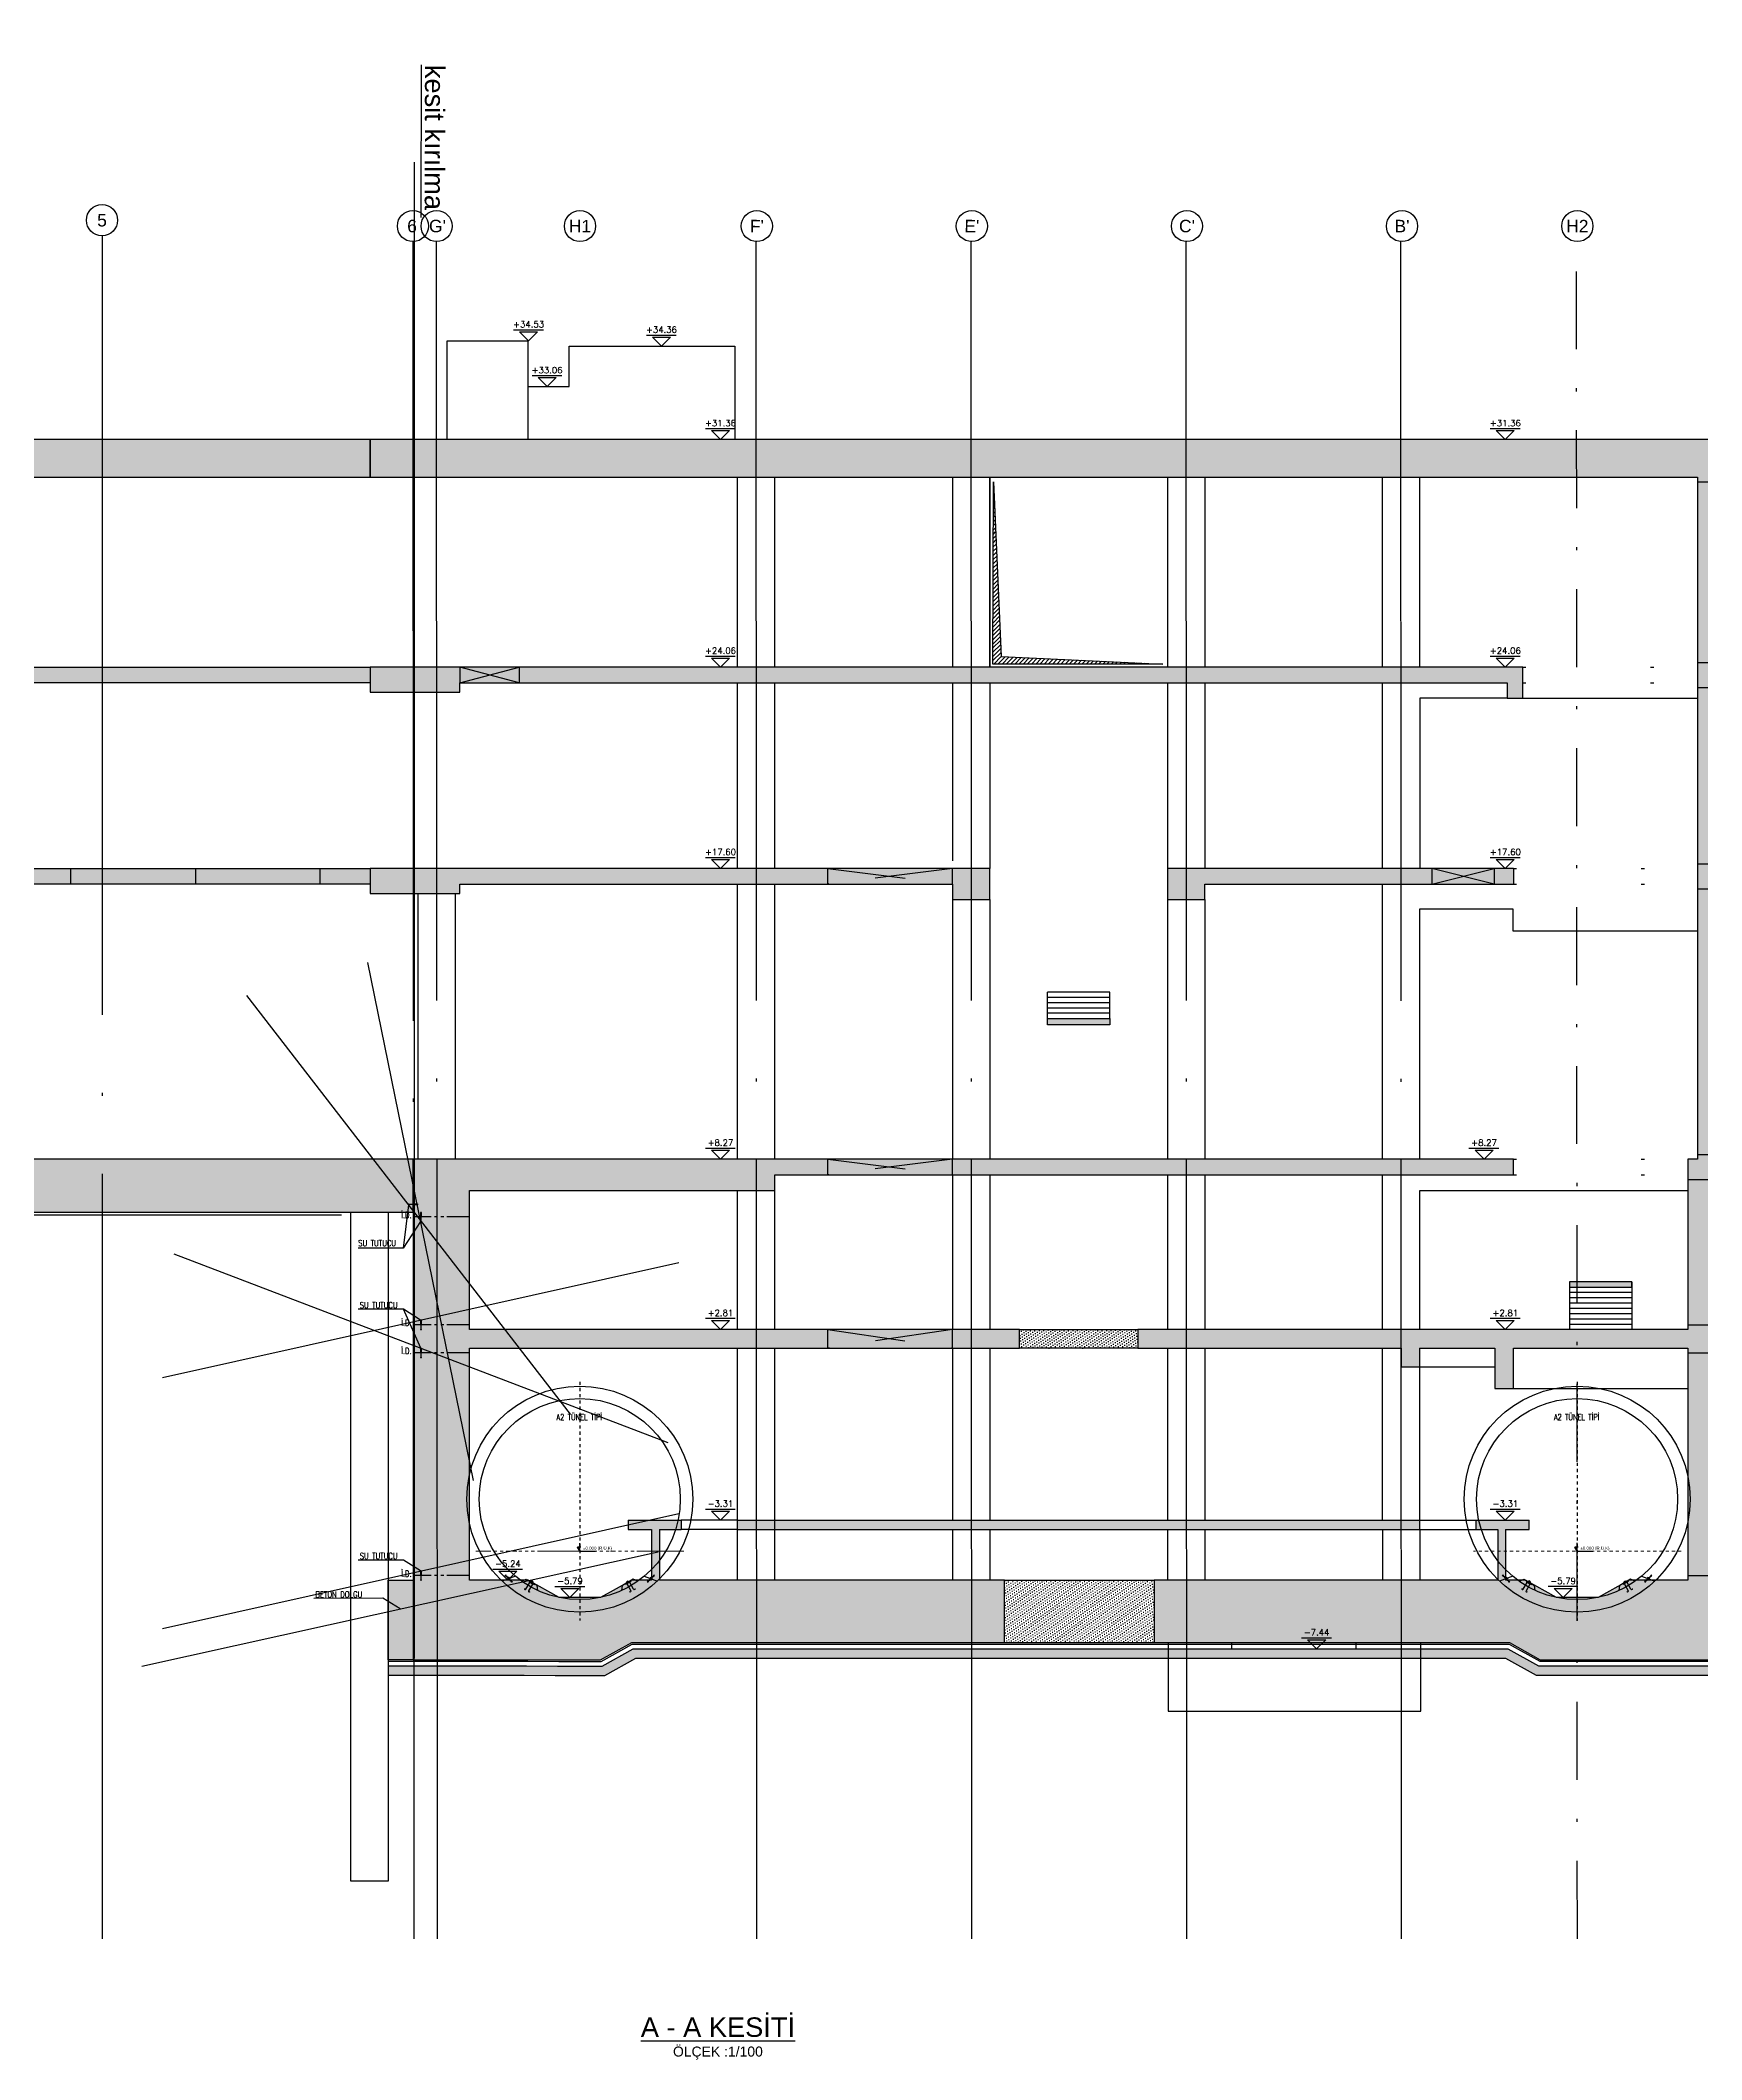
# Model space of a CAD drawing. Header units: millimetres. Extents: x 400392 to 401381, y 4543975 to 4544147.
# Drawn here: x 400594.6 to 400647.9, y 4543995.3 to 4544060.1 of the extents above; entities that cross this region are included whole.
import ezdxf
from ezdxf.enums import TextEntityAlignment as Align

# ---------------------------------------------------------------- set-up
doc = ezdxf.new("R2010")
doc.units = ezdxf.units.MM
for name, pattern in [('ACAD_ISO05W100', [33, 24, -3, 0, -3, 0, -3]), ('AKS', [3, 2.5, -0.25, 0, -0.25]), ('CIZGI', [0.4, 0.25, -0.15]), ('CONTINU', [0]), ('DASHDOT', [1, 0.5, -0.25, 0, -0.25]), ('DASHDOT2', [0.5, 0.25, -0.125, 0, -0.125]), ('Dot', [4, 0, -4]), ('HIDDEN2', [4.7625, 3.175, -1.5875])]:
    doc.linetypes.add(name, pattern=pattern)
for name, color, linetype in [('aks prota', 2, 'AKS'), ('AXIS', 8, 'DASHDOT2'), ('boşluk prota', 2, 'Continuous'), ('boşluk taraması prota', 252, 'Continuous'), ('caks prota', 4, 'Continuous'), ('görünüş prota', 4, 'Continuous'), ('iderzi_PROTA', 3, 'Continuous'), ('inşaat derzi prota', 11, 'Continuous'), ('KALIP', 1, 'Continuous'), ('kesik prota', 2, 'CIZGI'), ('kesit prota', 1, 'Continuous'), ('kesit tarama prota', 252, 'Continuous'), ('KOT', 7, 'Continuous'), ('kot prota', 4, 'Continuous'), ('LINE V2', 7, 'Continuous'), ('not prota', 2, 'Continuous'), ('not yazısı prota', 6, 'Continuous'), ('not çizgisi prota', 4, 'Continuous'), ('OLCU', 5, 'Continuous'), ('PRT-AL-TUNEL_EKSENI', 14, 'DASHDOT2'), ('PRT-CST-rc_level', 6, 'Continuous'), ('PRT-CST-rc_levermark', 4, 'Continuous'), ('st_s_su tutucu', 2, 'Continuous'), ('st_s_ölçü', 4, 'Continuous'), ('t35 prota', 3, 'Continuous'), ('taks prota', 7, 'Continuous'), ('tplan prota', 7, 'Continuous'), ('WATER STOP_B', 5, 'Continuous')]:
    doc.layers.add(name, color=color, linetype=linetype)
doc.layers.add('PRT-Geo-Axis', color=12, linetype='DASHDOT', lineweight=18)
doc.layers.add('PRT-KD-kazik', color=172, linetype='Continuous', lineweight=25)
doc.styles.add('Arial', font='Arial.ttf')
doc.styles.add('OLCU', font='romanstw.shx')
doc.styles.add('SIMPLXTW', font='simplxtw.shx', dxfattribs={"width": 0.6, "height": 125})
doc.styles.add('TAKS', font='Arial Unicode.ttf')
doc.styles.add('TEXT250', font='romanstw.shx', dxfattribs={"width": 0.8, "height": 25})
doc.styles.add('TSIMPLEX', font='romanstw.shx')
doc.styles.add('TUNNELCONSULT', font='Arial.ttf')
doc.dimstyles.new('1-50', dxfattribs={"dimtxt": 10, "dimasz": 4, "dimexe": 4, "dimexo": 8, "dimgap": 4, "dimtad": 1, "dimdec": 1, "dimrnd": 0.05, "dimzin": 9, "dimdsep": 46, "dimtxsty": 'OLCU', "dimblk1": 'OBLIQUE', "dimblk2": 'OBLIQUE', "dimsah": 1, "dimcen": 2, "dimdle": 4, "dimclrd": 4, "dimclre": 4, "dimclrt": 3, "dimadec": 1, "dimazin": 0, "dimtfac": 1, "dimtdec": 1, "dimtix": 1, "dimtmove": 2, "dimatfit": 3, "dimldrblk": 'OBLIQUE', "dimfxl": 1, "dimtvp": 1, "dimtolj": 1, "dimtzin": 1, "dimarcsym": 0})
pattern_1 = [(36, (401060.17728, 4543702.77292), (-0.014547592, 0.087543451), [0, -0.079375])]

# ---------------------------------------------------------------- blocks, each defined once
blk = doc.blocks.new('KOTK5')
at = {"layer": 'PRT-CST-rc_levermark'}
blk.add_line((217, 160), (-213, 160), dxfattribs=at)
blk.add_lwpolyline([(130, 130), (-130, 130), (0, 0)], close=True, dxfattribs=at)
at = {"layer": 'PRT-CST-rc_level', "style": 'OLCU'}
blk.add_attdef('000.00', text='', height=90, dxfattribs=at).set_placement((0, 193), align=Align.CENTER)
blk = doc.blocks.new('_Oblique')
at = {"layer": 'st_s_ölçü', "lineweight": -2}
blk.add_line((-0.5, -0.5), (0.5, 0.5), dxfattribs=at)
blk = doc.blocks.new('D')
at = {"layer": 'st_s_su tutucu', "linetype": 'CONTINU', "ltscale": 0.2}
for p, q in [((-39988, 52508), (-39993, 52508)), ((-39993, 52508), (-39993, 52507)), ((-39993, 52507), (-39991, 52506)), ((-39991, 52499), (-39992, 52499)), ((-39992, 52499), (-39992, 52498)), ((-39992, 52498), (-39991, 52498)), ((-39991, 52489), (-39992, 52489)), ((-39992, 52489), (-39992, 52488)), ((-39992, 52488), (-39991, 52488)), ((-39991, 52506), (-39991, 52499)), ((-39991, 52498), (-39991, 52489)), ((-39991, 52488), (-39991, 52479)), ((-39990, 52506), (-39988, 52507)), ((-39990, 52499), (-39990, 52506)), ((-39989, 52499), (-39990, 52499)), ((-39990, 52489), (-39990, 52498)), ((-39990, 52498), (-39989, 52498)), ((-39989, 52489), (-39990, 52489)), ((-39990, 52479), (-39990, 52488)), ((-39990, 52488), (-39989, 52488)), ((-39989, 52498), (-39989, 52499)), ((-39989, 52488), (-39989, 52489)), ((-39988, 52507), (-39988, 52508)), ((-39993, 52449), (-39991, 52450)), ((-39993, 52448), (-39993, 52449)), ((-39988, 52448), (-39993, 52448)), ((-39991, 52479), (-39992, 52479)), ((-39992, 52479), (-39992, 52478)), ((-39992, 52478), (-39991, 52478)), ((-39992, 52468), (-39992, 52469)), ((-39992, 52469), (-39991, 52469)), ((-39991, 52468), (-39992, 52468)), ((-39992, 52458), (-39992, 52459)), ((-39992, 52459), (-39991, 52459)), ((-39991, 52458), (-39992, 52458)), ((-39991, 52469), (-39991, 52478)), ((-39991, 52459), (-39991, 52468)), ((-39991, 52450), (-39991, 52458)), ((-39989, 52479), (-39990, 52479)), ((-39990, 52478), (-39989, 52478)), ((-39990, 52478), (-39990, 52469)), ((-39990, 52469), (-39989, 52469)), ((-39989, 52468), (-39990, 52468)), ((-39990, 52468), (-39990, 52459)), ((-39990, 52459), (-39989, 52459)), ((-39989, 52458), (-39990, 52458)), ((-39990, 52458), (-39990, 52450)), ((-39990, 52450), (-39988, 52449)), ((-39989, 52478), (-39989, 52479)), ((-39989, 52469), (-39989, 52468)), ((-39989, 52459), (-39989, 52458)), ((-39988, 52449), (-39988, 52448))]:
    blk.add_line(p, q, dxfattribs=at)
blk = doc.blocks.new('KESITKOT')
at = {"layer": 'KOT', "linetype": 'Continuous'}
h = blk.add_hatch(dxfattribs=at)
h.set_pattern_fill('ANSI31', color=5, scale=200, angle=45, style=0)
h.set_pattern_definition([(90, (63253.653, -35392.017), (25, 5e-15), [])])
h.paths.add_polyline_path([(-150, 260), (0, 260), (0, 0)])
at = {"layer": 'KOT', "color": 4, "linetype": 'Continuous'}
for p, q in [((75, 260), (-150, 260)), ((0, 0), (-150, 260)), ((0, 0), (0, 520)), ((0, 0), (1000, 0))]:
    blk.add_line(p, q, dxfattribs=at)
at = {"layer": 'KOT', "color": 7, "linetype": 'Continuous', "style": 'SIMPLXTW', "width": 0.7}
blk.add_attdef('%%P0.000', (216, 100), '', height=200, dxfattribs=at)
blk = doc.blocks.new('A$C05c5180b')
at = {"layer": 'AXIS', "color": 8, "linetype": 'DASHDOT', "ltscale": 3}
blk.add_line((909, 7722), (909, 60), dxfattribs=at)
at = {"layer": 'KALIP'}
for p, q in [((-1158, 1480), (-1585, 1325)), ((-955, 1324), (-806, 1383)), ((-806, 1383), (-459, 1183)), ((2624, 1383), (2278, 1183)), ((2774, 1324), (2624, 1383)), ((2977, 1480), (3404, 1325)), ((-435, 1024), (-459, 1183)), ((2254, 1024), (2278, 1183))]:
    blk.add_line(p, q, dxfattribs=at)
at = {"layer": 'KALIP', "elevation": 0}
for points in [[(-638, 1333), (-658, 1298), (-606, 1268), (-586, 1303)], [(2457, 1333), (2477, 1298), (2425, 1268), (2405, 1303)]]:
    blk.add_lwpolyline(points, close=True, dxfattribs=at)
at = {"layer": 'KALIP'}
for radius in [3625, 3225]:
    blk.add_circle((909, 3955), radius, dxfattribs=at)
at = {"layer": 'LINE V2', "color": 4, "elevation": 0}
for points in [[(-729, 1316), (-556, 1216), (-546, 1233), (-719, 1333)], [(2548, 1316), (2374, 1216), (2364, 1233), (2538, 1333)]]:
    blk.add_lwpolyline(points, close=True, dxfattribs=at)
for points in [[(-861, 1086, 1), (-818, 1061), (-696, 1274, -0.414214), (-668, 1281), (-616, 1251, -0.414214), (-609, 1224), (-731, 1011, 1), (-688, 986, -1)], [(2680, 1086, -1), (2637, 1061), (2514, 1274, 0.414214), (2487, 1281), (2435, 1251, 0.414214), (2428, 1224), (2550, 1011, -1), (2507, 986, 1)]]:
    blk.add_lwpolyline(points, format="xyb", dxfattribs=at)
at = {"layer": 'PRT-Geo-Axis', "linetype": 'DASHDOT', "ltscale": 3}
blk.add_line((4252, 2280), (-2415, 2280), dxfattribs=at)
at = {"layer": 'WATER STOP_B', "color": 3}
for points in [[(-1339, 1405, 0.57735), (-1339, 1408), (-1368, 1436, 0.57735), (-1371, 1435), (-1378, 1408, -0.57735), (-1381, 1407), (-1419, 1444), (-1424, 1439), (-1427, 1443), (-1422, 1447), (-1450, 1474), (-1454, 1469), (-1458, 1472), (-1453, 1477), (-1470, 1493), (-1488, 1490), (-1492, 1494), (-1467, 1520), (-1463, 1515), (-1466, 1498), (-1449, 1481), (-1444, 1486), (-1441, 1483), (-1445, 1478), (-1418, 1452), (-1414, 1457), (-1410, 1453), (-1415, 1448), (-1383, 1418, 0.57735), (-1380, 1419), (-1374, 1445, -0.57735), (-1370, 1446), (-1329, 1405, -0.57735), (-1330, 1402), (-1355, 1395, 0.57735), (-1356, 1392), (-1324, 1361), (-1320, 1366), (-1316, 1363), (-1321, 1358), (-1294, 1332), (-1289, 1337), (-1285, 1333), (-1290, 1328), (-1273, 1312), (-1255, 1316), (-1251, 1312), (-1276, 1286), (-1280, 1290), (-1277, 1308), (-1294, 1324), (-1299, 1319), (-1302, 1323), (-1298, 1327), (-1325, 1354), (-1330, 1349), (-1333, 1352), (-1328, 1357), (-1366, 1394, -0.57735), (-1366, 1397)], [(3158, 1405, -0.57735), (3157, 1408), (3186, 1436, -0.57735), (3190, 1435), (3196, 1408, 0.57735), (3200, 1407), (3238, 1444), (3242, 1439), (3246, 1443), (3241, 1447), (3268, 1474), (3273, 1469), (3277, 1472), (3272, 1477), (3289, 1493), (3307, 1490), (3311, 1494), (3286, 1520), (3282, 1515), (3285, 1498), (3268, 1481), (3263, 1486), (3260, 1483), (3264, 1478), (3237, 1452), (3232, 1457), (3229, 1453), (3234, 1448), (3202, 1418, -0.57735), (3199, 1419), (3193, 1445, 0.57735), (3189, 1446), (3148, 1405, 0.57735), (3148, 1402), (3174, 1395, -0.57735), (3174, 1392), (3143, 1361), (3138, 1366), (3135, 1363), (3140, 1358), (3112, 1332), (3108, 1337), (3104, 1333), (3109, 1328), (3092, 1312), (3074, 1316), (3070, 1312), (3095, 1286), (3099, 1290), (3096, 1308), (3113, 1324), (3118, 1319), (3121, 1323), (3117, 1327), (3144, 1354), (3148, 1349), (3152, 1352), (3147, 1357), (3185, 1394, 0.57735), (3184, 1397)]]:
    blk.add_lwpolyline(points, format="xyb", close=True, dxfattribs=at)
at = {"layer": 'OLCU'}
ref = blk.add_blockref('KESITKOT', (909, 2280), dxfattribs=dict(at, xscale=0.4999999999987873, yscale=0.4999999999987873, zscale=0.4999999999987873))
ref.add_attrib('%%P0.000', '%%P0.000 (R.Ü.K)', (1017, 2330), dxfattribs={"layer": 'KOT', "color": 1, "linetype": 'Continuous', "height": 100, "style": 'TUNNELCONSULT'})
at = {"layer": 'not prota', "style": 'TEXT250', "width": 0.7}
blk.add_text('A2 TÜNEL TİPİ', height=200, dxfattribs=at).set_placement((891, 6585), align=Align.MIDDLE_CENTER)

msp = doc.modelspace()

# ---------------------------------------------------------------- hatches: boundary and pattern name
at = {"layer": 'boşluk taraması prota', "ltscale": 2}
h = msp.add_hatch(dxfattribs=at)
h.set_pattern_fill('ANSI31', color=256, scale=0.03, style=0)
h.set_pattern_definition([(45, (399922.889145, 4543628.82477), (-0.067351921, 0.067351921), [])])
h.paths.add_polyline_path([(400625.127, 4544045.96), (400625.38, 4544040.35), (400630.564, 4544040.113), (400625.114, 4544040.113)])
at = {"layer": 'kesit tarama prota'}
h = msp.add_hatch(color=256, dxfattribs=at)
h.dxf.hatch_style = 1
h.paths.add_polyline_path([(400605.128, 4544047.313), (400569.05, 4544047.313), (400569.05, 4544031.023), (400568.65, 4544031.023), (400568.65, 4544030.623), (400570.25, 4544030.623), (400570.25, 4544033.053), (400570.478, 4544033.053), (400570.478, 4544033.553), (400570.25, 4544033.553), (400570.25, 4544039.513), (400605.128, 4544039.513), (400605.128, 4544040.013), (400570.25, 4544040.013), (400570.25, 4544046.113), (400605.128, 4544046.113)])
h = msp.add_hatch(color=256, dxfattribs=at)
h.dxf.hatch_style = 1
h.paths.add_polyline_path([(400649.214, 4544047.313), (400605.128, 4544047.313), (400605.128, 4544046.113), (400647.714, 4544046.113), (400647.714, 4544024.223), (400647.414, 4544024.223), (400647.414, 4544018.763), (400629.764, 4544018.763), (400629.764, 4544018.163), (400638.212, 4544018.163), (400638.213, 4544017.563), (400638.814, 4544017.563), (400638.814, 4544018.163), (400641.214, 4544018.163), (400641.214, 4544016.863), (400641.814, 4544016.863), (400641.814, 4544018.163), (400647.414, 4544018.163), (400647.414, 4544010.713), (400645.522, 4544010.713), (400644.533, 4544010.163), (400643.193, 4544010.163), (400642.203, 4544010.713), (400641.563, 4544010.713), (400641.563, 4544012.343), (400642.314, 4544012.343), (400642.314, 4544012.643), (400640.614, 4544012.643), (400640.614, 4544012.343), (400641.313, 4544012.343), (400641.313, 4544010.713), (400630.288, 4544010.713), (400630.288, 4544008.713), (400641.685, 4544008.713), (400642.674, 4544008.163), (400645.051, 4544008.163), (400646.041, 4544008.163), (400649.214, 4544008.163)])
h = msp.add_hatch(color=256, dxfattribs=at)
h.dxf.hatch_style = 1
h.paths.add_polyline_path([(400642.114, 4544040.013), (400605.128, 4544040.013), (400605.128, 4544039.213), (400608.014, 4544039.213), (400608.014, 4544039.513), (400641.614, 4544039.513), (400641.614, 4544039.013), (400642.114, 4544039.013)])
h = msp.add_hatch(dxfattribs=at)
h.set_pattern_fill('DOTS', color=2, scale=0.05, angle=36)
h.set_pattern_definition(pattern_1)
h.paths.add_polyline_path([(400595.528, 4544033.553), (400587.528, 4544033.553), (400587.528, 4544033.053), (400595.528, 4544033.053)])
h.paths.add_polyline_path([(400603.528, 4544033.553), (400599.528, 4544033.553), (400599.528, 4544033.053), (400603.528, 4544033.053)])
h = msp.add_hatch(color=256, dxfattribs=at)
h.dxf.hatch_style = 1
h.paths.add_polyline_path([(400595.528, 4544033.553), (400599.528, 4544033.553), (400599.528, 4544033.053), (400595.528, 4544033.053)])
h = msp.add_hatch(color=256, dxfattribs=at)
h.dxf.hatch_style = 1
h.paths.add_polyline_path([(400603.528, 4544033.553), (400605.128, 4544033.553), (400605.128, 4544033.053), (400603.528, 4544033.053)])
h = msp.add_hatch(color=256, dxfattribs=at)
h.dxf.hatch_style = 1
h.paths.add_polyline_path([(400625.014, 4544033.553), (400605.128, 4544033.553), (400605.128, 4544032.753), (400608.014, 4544032.753), (400608.014, 4544033.053), (400623.814, 4544033.053), (400623.814, 4544032.553), (400625.014, 4544032.553)])
h = msp.add_hatch(color=256, dxfattribs=at)
h.dxf.hatch_style = 1
h.paths.add_polyline_path([(400641.814, 4544033.553), (400630.714, 4544033.553), (400630.714, 4544032.553), (400631.914, 4544032.553), (400631.914, 4544033.053), (400641.814, 4544033.053)])
h = msp.add_hatch(color=256, dxfattribs=at)
h.dxf.hatch_style = 1
h.paths.add_polyline_path([(400628.861, 4544028.735), (400626.861, 4544028.735), (400626.861, 4544028.535), (400628.861, 4544028.535)], flags=17)
h = msp.add_hatch(color=256, dxfattribs=at)
h.dxf.hatch_style = 1
h.paths.add_polyline_path([(400606.514, 4544024.223), (400570.25, 4544024.223), (400570.25, 4544024.923), (400568.65, 4544024.923), (400568.65, 4544024.523), (400569.05, 4544024.523), (400569.05, 4544022.523), (400606.514, 4544022.523)])
h = msp.add_hatch(color=256, dxfattribs=at)
h.dxf.hatch_style = 1
h.paths.add_polyline_path([(400641.814, 4544024.223), (400606.514, 4544024.223), (400606.514, 4544008.163), (400612.527, 4544008.163), (400613.523, 4544008.713), (400625.488, 4544008.713), (400625.488, 4544010.713), (400614.413, 4544010.713), (400614.413, 4544012.343), (400615.114, 4544012.343), (400615.114, 4544012.643), (400613.414, 4544012.643), (400613.414, 4544012.343), (400614.163, 4544012.343), (400614.163, 4544010.713), (400613.523, 4544010.713), (400612.527, 4544010.16), (400611.198, 4544010.16), (400610.203, 4544010.713), (400608.314, 4544010.713), (400608.314, 4544018.163), (400625.964, 4544018.163), (400625.964, 4544018.763), (400608.314, 4544018.763), (400608.314, 4544023.223), (400618.114, 4544023.223), (400618.114, 4544023.723), (400641.814, 4544023.723)])
h = msp.add_hatch(color=256, dxfattribs=at)
h.dxf.hatch_style = 1
h.paths.add_polyline_path([(400645.614, 4544020.293), (400643.614, 4544020.293), (400643.614, 4544020.123), (400645.614, 4544020.123)], flags=17)
h = msp.add_hatch(dxfattribs=at)
h.set_pattern_fill('DOTS', color=2, scale=0.05, angle=36)
h.set_pattern_definition(pattern_1)
h.paths.add_polyline_path([(400625.964, 4544018.763), (400625.964, 4544018.163), (400629.764, 4544018.163), (400629.764, 4544018.763)])
h = msp.add_hatch(color=256, dxfattribs=at)
h.dxf.hatch_style = 1
h.paths.add_polyline_path([(400638.814, 4544012.643), (400616.914, 4544012.643), (400616.914, 4544012.343), (400638.814, 4544012.343)])
h = msp.add_hatch(color=256, dxfattribs=at)
h.dxf.hatch_style = 1
h.paths.add_polyline_path([(400606.514, 4544010.713), (400605.714, 4544010.713), (400605.714, 4544008.163), (400606.514, 4544008.163)])
h = msp.add_hatch(dxfattribs=at)
h.set_pattern_fill('DOTS', color=2, scale=0.05, angle=36)
h.set_pattern_definition([(36, (400666.910585, 4543702.77292), (-0.014547592, 0.087543451), [0, -0.079375])])
h.paths.add_polyline_path([(400630.288, 4544010.713), (400625.488, 4544010.713), (400625.488, 4544008.713), (400630.288, 4544008.713)])
h = msp.add_hatch(dxfattribs=at)
h.set_pattern_fill('AR-CONC', color=253, scale=0.001)
h.set_pattern_definition([(50, (401060.17728, 4543702.77292), (0.18218467, -0.015939086), [0.01905, -0.20955]), (355, (401060.17728, 4543702.77292), (-0.03524342, 0.191056845), [0.01524, -0.167640584]), (100.451445, (401060.19247, 4543702.77159), (0.146941247, 0.17511775), [0.01619001, -0.178090245]), (46.1842, (401060.17728, 4543702.82372), (0.27107904, -0.04204233), [0.028575, -0.314325]), (96.63556, (401060.19987, 4543702.82021), (0.23740413, 0.24742612), [0.02428502, -0.26713561]), (351.18415, (401060.17728, 4543702.82372), (0.23740413, 0.24742612), [0.02285997, -0.25145973]), (21, (401060.20268, 4543702.81102), (0.15161439, -0.1022652), [0.01905, -0.20955]), (326, (401060.20268, 4543702.81102), (0.06180203, 0.184187966), [0.01524, -0.16764]), (71.451445, (401060.21532, 4543702.8025), (0.21341642, 0.08192277), [0.01619001, -0.17808994]), (37.5, (401060.177283, 4543702.77292), (0.003088603, 0.084555039), [0, -0.165608, 0, -0.17018, 0, -0.168275]), (7.5, (401060.17728, 4543702.77292), (0.066819663, 0.100180575), [0, -0.097028, 0, -0.161798, 0, -0.064135]), (327.5, (401060.12064, 4543702.77292), (0.135590595, -0.005728744), [0, -0.0635, 0, -0.19812, 0, -0.26289]), (317.5, (401060.09524, 4543702.77292), (0.148129181, 0.02542649), [0, -0.08255, 0, -0.131572, 0, -0.18669])])
h.paths.add_polyline_path([(400641.633, 4544008.513), (400613.575, 4544008.513), (400612.579, 4544007.96), (400611.146, 4544007.96), (400610.151, 4544007.963), (400605.714, 4544007.963), (400605.714, 4544007.663), (400610.074, 4544007.663), (400611.068, 4544007.66), (400612.657, 4544007.66), (400613.652, 4544008.213), (400641.555, 4544008.213), (400642.544, 4544007.663), (400645.181, 4544007.663), (400646.17, 4544007.663), (400650.014, 4544007.663), (400650.014, 4544007.963), (400646.092, 4544007.963), (400645.103, 4544007.963), (400642.622, 4544007.963)])

# ---------------------------------------------------------------- linework, layer by layer
at = {"layer": 'aks prota', "ltscale": 10}
for p, q in [((400596.528, 4544053.853), (400596.528, 4543999.212)), ((400606.504, 4544053.667), (400606.528, 4543999.212)), ((400607.288, 4543999.212), (400607.263, 4544053.667)), ((400617.538, 4543999.212), (400617.513, 4544053.667)), ((400624.438, 4543999.212), (400624.413, 4544053.667)), ((400631.338, 4543999.212), (400631.313, 4544053.667)), ((400638.222, 4543999.207), (400638.197, 4544053.662))]:
    msp.add_line(p, q, dxfattribs=at)
at = {"layer": 'boşluk prota', "ltscale": 0.05}
msp.add_lwpolyline([(400625.127, 4544045.96), (400625.38, 4544040.35), (400630.564, 4544040.113), (400625.114, 4544040.113)], close=True, dxfattribs=at)
at = {"layer": 'caks prota', "ltscale": 0.05}
for centre in [(400596.528, 4544054.353), (400606.504, 4544054.167), (400607.264, 4544054.167), (400611.864, 4544054.166), (400617.538, 4544054.166), (400624.438, 4544054.166), (400631.338, 4544054.166), (400638.238, 4544054.166), (400643.864, 4544054.166)]:
    msp.add_circle(centre, 0.5, dxfattribs=at)
at = {"layer": 'görünüş prota'}
for p, q in [((400607.598, 4544047.313), (400607.598, 4544050.483)), ((400610.198, 4544047.313), (400610.198, 4544050.483)), ((400616.833, 4544050.313), (400616.833, 4544047.313)), ((400616.914, 4544040.013), (400616.914, 4544046.113)), ((400618.114, 4544040.013), (400618.114, 4544046.113)), ((400623.814, 4544046.113), (400623.814, 4544040.013)), ((400625.014, 4544046.113), (400625.014, 4544040.013)), ((400630.714, 4544046.113), (400630.714, 4544040.013)), ((400631.914, 4544046.113), (400631.914, 4544040.013)), ((400637.614, 4544040.013), (400637.614, 4544046.113)), ((400638.814, 4544040.013), (400638.814, 4544046.113)), ((400616.914, 4544033.553), (400616.914, 4544039.513)), ((400618.114, 4544033.553), (400618.114, 4544039.513)), ((400623.814, 4544039.513), (400623.814, 4544033.803)), ((400625.014, 4544039.513), (400625.014, 4544033.553)), ((400630.714, 4544039.513), (400630.714, 4544033.553)), ((400631.914, 4544039.513), (400631.914, 4544033.553)), ((400637.614, 4544033.553), (400637.614, 4544039.513)), ((400606.664, 4544032.753), (400606.664, 4544024.223)), ((400607.864, 4544032.753), (400607.864, 4544024.223)), ((400616.914, 4544024.223), (400616.914, 4544033.053)), ((400618.114, 4544024.223), (400618.114, 4544033.053)), ((400637.614, 4544024.223), (400637.614, 4544033.053)), ((400623.814, 4544032.553), (400623.814, 4544024.223)), ((400625.014, 4544032.553), (400625.014, 4544024.223)), ((400630.714, 4544032.553), (400630.714, 4544024.223)), ((400631.914, 4544032.553), (400631.914, 4544024.223)), ((400641.798, 4544032.253), (400641.798, 4544031.553)), ((400623.814, 4544023.723), (400623.814, 4544018.763)), ((400625.014, 4544023.723), (400625.014, 4544018.763)), ((400630.714, 4544023.723), (400630.714, 4544018.763)), ((400631.914, 4544023.723), (400631.914, 4544018.763)), ((400637.614, 4544018.763), (400637.614, 4544023.723)), ((400616.914, 4544018.763), (400616.914, 4544023.223)), ((400618.114, 4544018.763), (400618.114, 4544023.223)), ((400616.914, 4544012.643), (400616.914, 4544018.163)), ((400618.114, 4544012.643), (400618.114, 4544018.163)), ((400623.814, 4544018.163), (400623.814, 4544012.643)), ((400625.014, 4544018.163), (400625.014, 4544012.643)), ((400630.714, 4544018.163), (400630.714, 4544012.643)), ((400631.914, 4544018.163), (400631.914, 4544012.643)), ((400637.614, 4544012.643), (400637.614, 4544018.163)), ((400638.814, 4544012.643), (400638.814, 4544017.563)), ((400616.914, 4544010.713), (400616.914, 4544012.343)), ((400618.114, 4544010.713), (400618.114, 4544012.643)), ((400623.814, 4544012.343), (400623.814, 4544010.713)), ((400625.014, 4544012.343), (400625.014, 4544010.713)), ((400630.714, 4544012.343), (400630.714, 4544010.713)), ((400631.914, 4544012.343), (400631.914, 4544010.713)), ((400637.614, 4544012.343), (400637.614, 4544010.713)), ((400638.814, 4544012.343), (400638.814, 4544010.713))]:
    msp.add_line(p, q, dxfattribs=at)
at = {"layer": 'görünüş prota', "color": 4}
for p, q in [((400628.861, 4544029.585), (400626.861, 4544029.585)), ((400628.861, 4544029.415), (400626.861, 4544029.415)), ((400628.861, 4544029.245), (400626.861, 4544029.245)), ((400628.861, 4544029.075), (400626.861, 4544029.075)), ((400628.861, 4544028.905), (400626.861, 4544028.905)), ((400643.614, 4544020.293), (400643.614, 4544018.763)), ((400645.614, 4544020.293), (400645.614, 4544018.763))]:
    msp.add_line(p, q, dxfattribs=at)
at = {"layer": 'görünüş prota'}
for points in [[(400607.598, 4544050.483), (400610.198, 4544050.483)], [(400610.215, 4544049.013), (400611.517, 4544049.013), (400611.517, 4544050.313), (400616.833, 4544050.313)], [(400641.614, 4544039.013), (400638.814, 4544039.013), (400638.814, 4544033.553)], [(400642.114, 4544039.013), (400647.714, 4544039.013)], [(400587.528, 4544033.553), (400595.528, 4544033.553)], [(400599.528, 4544033.553), (400603.528, 4544033.553)], [(400595.528, 4544033.053), (400587.528, 4544033.053)], [(400603.528, 4544033.053), (400599.528, 4544033.053)], [(400638.814, 4544024.223), (400638.814, 4544032.253), (400641.798, 4544032.253)], [(400641.798, 4544031.553), (400647.714, 4544031.553)], [(400638.814, 4544018.763), (400638.814, 4544023.223), (400647.414, 4544023.223)], [(400604.214, 4544022.423), (400568.95, 4544022.423), (400568.95, 4544022.523)], [(400625.964, 4544018.763), (400629.764, 4544018.763)], [(400629.764, 4544018.163), (400625.964, 4544018.163)], [(400638.814, 4544017.563), (400641.214, 4544017.563)], [(400641.814, 4544016.863), (400647.414, 4544016.863)], [(400625.488, 4544010.713), (400630.288, 4544010.713)], [(400605.714, 4544008.113), (400610.19, 4544008.113), (400611.185, 4544008.11), (400612.54, 4544008.11), (400613.536, 4544008.663), (400641.672, 4544008.663), (400642.661, 4544008.113), (400645.064, 4544008.113), (400646.054, 4544008.113), (400650.014, 4544008.113)], [(400605.714, 4544007.963), (400610.151, 4544007.963), (400611.146, 4544007.96), (400612.579, 4544007.96), (400613.575, 4544008.513), (400641.633, 4544008.513), (400642.622, 4544007.963), (400645.103, 4544007.963), (400646.092, 4544007.963), (400650.014, 4544007.963)], [(400605.714, 4544007.663), (400610.074, 4544007.663), (400611.068, 4544007.66), (400612.657, 4544007.66), (400613.652, 4544008.213), (400641.555, 4544008.213), (400642.544, 4544007.663), (400645.181, 4544007.663), (400646.17, 4544007.663), (400650.014, 4544007.663), (400650.014, 4544008.113)], [(400625.488, 4544008.713), (400630.288, 4544008.713)], [(400630.738, 4544008.71), (400630.738, 4544006.508), (400638.838, 4544006.51), (400638.838, 4544008.713)], [(400632.764, 4544008.713), (400632.764, 4544008.51), (400636.764, 4544008.51), (400636.764, 4544008.713)]]:
    msp.add_lwpolyline(points, dxfattribs=at)
msp.add_lwpolyline([(400625.014, 4544046.113), (400630.714, 4544046.113), (400630.714, 4544040.013), (400625.014, 4544040.013)], close=True, dxfattribs=at)
at = {"layer": 'görünüş prota', "color": 4, "linetype": 'Dot'}
for points in [[(400642.114, 4544040.013), (400647.714, 4544040.013)], [(400642.114, 4544039.513), (400647.714, 4544039.513)], [(400641.814, 4544033.553), (400647.714, 4544033.553)], [(400641.814, 4544033.053), (400647.714, 4544033.053)], [(400641.814, 4544024.223), (400647.414, 4544024.223)], [(400641.814, 4544023.723), (400647.414, 4544023.723)]]:
    msp.add_lwpolyline(points, dxfattribs=at)
at = {"layer": 'görünüş prota', "color": 4}
for points in [[(400626.861, 4544028.735), (400626.861, 4544029.585)], [(400628.861, 4544028.735), (400628.861, 4544029.585)], [(400643.614, 4544019.953), (400645.614, 4544019.953)], [(400643.614, 4544019.783), (400645.614, 4544019.783)], [(400643.614, 4544019.613), (400645.614, 4544019.613)], [(400643.614, 4544019.443), (400645.614, 4544019.443)], [(400643.614, 4544019.273), (400645.614, 4544019.273)], [(400643.614, 4544019.103), (400645.614, 4544019.103)], [(400643.614, 4544018.933), (400645.614, 4544018.933)]]:
    msp.add_lwpolyline(points, dxfattribs=at)
at = {"layer": 'görünüş prota', "linetype": 'HIDDEN2'}
for points in [[(400616.914, 4544012.643), (400615.114, 4544012.643)], [(400616.914, 4544012.343), (400615.114, 4544012.343)], [(400638.814, 4544012.643), (400640.614, 4544012.643)], [(400638.814, 4544012.343), (400640.614, 4544012.343)]]:
    msp.add_lwpolyline(points, dxfattribs=at)
at = {"layer": 'iderzi_PROTA', "linetype": 'ACAD_ISO05W100', "ltscale": 2}
msp.add_line((400606.549, 4544008.213), (400606.549, 4544060.124), dxfattribs=at)
at = {"layer": 'inşaat derzi prota', "linetype": 'ACAD_ISO05W100', "ltscale": 0.03}
for points in [[(400647.714, 4544045.962), (400649.214, 4544045.962)], [(400647.714, 4544040.163), (400649.214, 4544040.163)], [(400647.714, 4544039.363), (400649.214, 4544039.363)], [(400647.714, 4544033.703), (400649.214, 4544033.703)], [(400647.714, 4544032.903), (400649.214, 4544032.903)], [(400647.714, 4544024.373), (400649.214, 4544024.373)], [(400647.414, 4544023.573), (400649.214, 4544023.573)], [(400608.314, 4544022.373), (400606.514, 4544022.373)], [(400608.314, 4544018.913), (400606.514, 4544018.913)], [(400647.414, 4544018.913), (400649.214, 4544018.913)], [(400608.314, 4544018.013), (400606.514, 4544018.013)], [(400647.414, 4544018.013), (400649.214, 4544018.013)], [(400608.314, 4544010.863), (400606.514, 4544010.863)], [(400647.414, 4544010.863), (400649.214, 4544010.863)]]:
    msp.add_lwpolyline(points, dxfattribs=at)
at = {"layer": 'kesik prota', "ltscale": 10}
for points in [[(400608.014, 4544040.013), (400608.014, 4544039.513), (400609.915, 4544040.013), (400609.915, 4544039.513), (400608.014, 4544040.013)], [(400623.814, 4544033.553), (400619.814, 4544033.053), (400619.814, 4544033.553), (400623.814, 4544033.053), (400623.814, 4544033.553)], [(400639.197, 4544033.553), (400639.197, 4544033.053), (400641.198, 4544033.553), (400641.198, 4544033.053), (400639.197, 4544033.553)], [(400623.814, 4544024.223), (400619.814, 4544023.723), (400619.814, 4544024.223), (400623.814, 4544023.723), (400623.814, 4544024.223)], [(400623.814, 4544018.763), (400619.814, 4544018.163), (400619.814, 4544018.763), (400623.814, 4544018.163), (400623.814, 4544018.763)]]:
    msp.add_lwpolyline(points, dxfattribs=at)
at = {"layer": 'kesit prota', "color": 1}
for p, q in [((400641.814, 4544033.553), (400641.814, 4544033.053)), ((400613.414, 4544012.643), (400615.114, 4544012.643)), ((400613.414, 4544012.643), (400613.414, 4544012.343)), ((400613.414, 4544012.343), (400614.163, 4544012.343)), ((400614.163, 4544012.343), (400614.163, 4544010.713)), ((400614.413, 4544012.343), (400615.114, 4544012.343)), ((400614.413, 4544012.343), (400614.413, 4544010.713)), ((400615.114, 4544012.643), (400615.114, 4544012.343)), ((400616.914, 4544012.643), (400638.814, 4544012.643)), ((400616.914, 4544012.343), (400616.914, 4544012.643)), ((400616.914, 4544012.343), (400638.814, 4544012.343)), ((400638.814, 4544012.343), (400638.814, 4544012.643)), ((400640.614, 4544012.643), (400642.314, 4544012.643)), ((400640.614, 4544012.343), (400640.614, 4544012.643)), ((400640.614, 4544012.343), (400641.313, 4544012.343)), ((400641.313, 4544012.343), (400641.313, 4544010.713)), ((400641.563, 4544012.343), (400642.314, 4544012.343)), ((400641.563, 4544012.343), (400641.563, 4544010.713)), ((400642.314, 4544012.343), (400642.314, 4544012.643))]:
    msp.add_line(p, q, dxfattribs=at)
for points in [[(400570.25, 4544046.113), (400605.128, 4544046.113), (400605.128, 4544047.313), (400569.05, 4544047.313), (400569.05, 4544031.023)], [(400605.128, 4544047.313), (400605.128, 4544046.113)], [(400649.214, 4544047.313), (400605.128, 4544047.313)], [(400605.128, 4544046.113), (400647.714, 4544046.113), (400647.714, 4544024.223), (400647.414, 4544024.223), (400647.414, 4544018.763), (400629.764, 4544018.763), (400629.764, 4544018.163), (400638.202, 4544018.163)], [(400570.25, 4544040.013), (400605.128, 4544040.013), (400605.128, 4544039.513), (400570.25, 4544039.513)], [(400605.128, 4544040.013), (400605.128, 4544039.213), (400608.014, 4544039.213), (400608.014, 4544039.513), (400641.614, 4544039.513), (400641.614, 4544039.013), (400642.114, 4544039.013), (400642.114, 4544040.013), (400605.128, 4544040.013)], [(400595.528, 4544033.553), (400599.528, 4544033.553), (400599.528, 4544033.053), (400595.528, 4544033.053), (400595.528, 4544033.553)], [(400603.528, 4544033.553), (400605.128, 4544033.553), (400605.128, 4544033.053), (400603.528, 4544033.053), (400603.528, 4544033.553)], [(400570.25, 4544024.223), (400570.25, 4544024.923), (400568.65, 4544024.923), (400568.65, 4544024.523), (400569.05, 4544024.523), (400569.05, 4544022.523), (400606.514, 4544022.523), (400606.514, 4544024.223), (400570.25, 4544024.223)], [(400614.163, 4544010.713), (400613.523, 4544010.713), (400612.527, 4544010.16), (400611.198, 4544010.16), (400610.203, 4544010.713), (400608.314, 4544010.713), (400608.314, 4544018.163), (400625.964, 4544018.163), (400625.964, 4544018.763), (400608.314, 4544018.763), (400608.314, 4544023.223), (400618.114, 4544023.223), (400618.114, 4544023.723), (400641.814, 4544023.723), (400641.814, 4544024.223), (400606.514, 4544024.223), (400606.514, 4544008.163), (400612.527, 4544008.163), (400613.523, 4544008.713)], [(400638.212, 4544018.163), (400638.213, 4544017.563), (400638.814, 4544017.563), (400638.814, 4544018.163)], [(400638.803, 4544018.163), (400641.214, 4544018.163), (400641.214, 4544016.863), (400641.814, 4544016.863), (400641.814, 4544018.163), (400647.414, 4544018.163), (400647.414, 4544010.713), (400645.522, 4544010.713), (400644.533, 4544010.163), (400643.193, 4544010.163), (400642.203, 4544010.713), (400641.563, 4544010.713)], [(400606.514, 4544008.163), (400605.714, 4544008.163), (400605.714, 4544010.713), (400606.514, 4544010.713)], [(400613.523, 4544008.713), (400625.488, 4544008.713), (400625.488, 4544010.713), (400614.413, 4544010.713)], [(400641.313, 4544010.713), (400630.288, 4544010.713), (400630.288, 4544008.713), (400641.685, 4544008.713), (400642.674, 4544008.163), (400645.051, 4544008.163), (400646.041, 4544008.163), (400649.214, 4544008.163)]]:
    msp.add_lwpolyline(points, dxfattribs=at)
for points in [[(400625.014, 4544032.553), (400625.014, 4544033.553), (400605.128, 4544033.553), (400605.128, 4544032.753), (400608.014, 4544032.753), (400608.014, 4544033.053), (400623.814, 4544033.053), (400623.814, 4544032.553)], [(400626.861, 4544028.735), (400628.861, 4544028.735), (400628.861, 4544028.535), (400626.861, 4544028.535)], [(400643.614, 4544020.293), (400643.614, 4544020.123), (400645.614, 4544020.123), (400645.614, 4544020.293)]]:
    msp.add_lwpolyline(points, close=True, dxfattribs=at)
at = {"layer": 'kesit prota'}
msp.add_lwpolyline([(400641.814, 4544033.553), (400630.714, 4544033.553), (400630.714, 4544032.553), (400631.914, 4544032.553), (400631.914, 4544033.053), (400641.814, 4544033.053)], dxfattribs=at)
at = {"layer": 'PRT-AL-TUNEL_EKSENI', "ltscale": 10}
msp.add_line((400643.864, 4543999.212), (400643.839, 4544053.667), dxfattribs=at)
at = {"layer": 'PRT-Geo-Axis', "linetype": 'DASHDOT', "ltscale": 3}
msp.add_line((400615.192, 4544011.643), (400608.524, 4544011.643), dxfattribs=at)
at = {"layer": 'PRT-KD-kazik', "color": 3}
msp.add_lwpolyline([(400605.714, 4544022.523), (400605.714, 4544001.053), (400604.514, 4544001.053), (400604.514, 4544022.523)], dxfattribs=at)

# ---------------------------------------------------------------- block references
at = {"layer": 'kesit prota', "xscale": 0.001, "yscale": 0.001, "zscale": 0.001}
for p in [(400610.948, 4544009.362), (400642.948, 4544009.362)]:
    msp.add_blockref('A$C05c5180b', p, dxfattribs=at)
at = {"layer": 'kot prota', "linetype": 'CONTINU', "ltscale": 0.1}
ref = msp.add_blockref('KOTK5', (400610.215, 4544050.483), dxfattribs=dict(at, xscale=-0.002222222222222221, yscale=0.002222222222222222, zscale=0.002222222222222222, rotation=359.9999999998683))
ref.add_attrib('000.00', '+34.53', dxfattribs={"layer": 'PRT-CST-rc_level', "height": 0.2, "style": 'OLCU'}).set_placement((400610.215, 4544050.912), align=Align.CENTER)
ref = msp.add_blockref('KOTK5', (400614.477, 4544050.313), dxfattribs=dict(at, xscale=-0.002222222222222221, yscale=0.002222222222222222, zscale=0.002222222222222222, rotation=359.9999999998683))
ref.add_attrib('000.00', '+34.36', dxfattribs={"layer": 'PRT-CST-rc_level', "height": 0.2, "style": 'OLCU'}).set_placement((400614.477, 4544050.742), align=Align.CENTER)
ref = msp.add_blockref('KOTK5', (400610.808, 4544049.013), dxfattribs=dict(at, xscale=-0.002222222222222221, yscale=0.002222222222222222, zscale=0.002222222222222222, rotation=359.9999999998683))
ref.add_attrib('000.00', '+33.06', dxfattribs={"layer": 'PRT-CST-rc_level', "height": 0.2, "style": 'OLCU'}).set_placement((400610.808, 4544049.442), align=Align.CENTER)
ref = msp.add_blockref('KOTK5', (400616.371, 4544047.313), dxfattribs=dict(at, xscale=-0.002222222222222221, yscale=0.002222222222222222, zscale=0.002222222222222222, rotation=359.9999999998683))
ref.add_attrib('000.00', '+31.36', dxfattribs={"layer": 'PRT-CST-rc_level', "height": 0.2, "style": 'OLCU'}).set_placement((400616.371, 4544047.742), align=Align.CENTER)
ref = msp.add_blockref('KOTK5', (400641.553, 4544047.313), dxfattribs=dict(at, xscale=-0.002222222222222221, yscale=0.002222222222222222, zscale=0.002222222222222222, rotation=359.9999999998683))
ref.add_attrib('000.00', '+31.36', dxfattribs={"layer": 'PRT-CST-rc_level', "height": 0.2, "style": 'OLCU'}).set_placement((400641.553, 4544047.742), align=Align.CENTER)
ref = msp.add_blockref('KOTK5', (400616.371, 4544040.013), dxfattribs=dict(at, xscale=-0.002222222222222221, yscale=0.002222222222222222, zscale=0.002222222222222222, rotation=359.9999999998683))
ref.add_attrib('000.00', '+24.06', dxfattribs={"layer": 'PRT-CST-rc_level', "height": 0.2, "style": 'OLCU'}).set_placement((400616.371, 4544040.442), align=Align.CENTER)
ref = msp.add_blockref('KOTK5', (400641.553, 4544040.013), dxfattribs=dict(at, xscale=-0.002222222222222221, yscale=0.002222222222222222, zscale=0.002222222222222222, rotation=359.9999999998683))
ref.add_attrib('000.00', '+24.06', dxfattribs={"layer": 'PRT-CST-rc_level', "height": 0.2, "style": 'OLCU'}).set_placement((400641.553, 4544040.442), align=Align.CENTER)
ref = msp.add_blockref('KOTK5', (400616.371, 4544033.553), dxfattribs=dict(at, xscale=-0.002222222222222221, yscale=0.002222222222222222, zscale=0.002222222222222222, rotation=359.9999999998683))
ref.add_attrib('000.00', '+17.60', dxfattribs={"layer": 'PRT-CST-rc_level', "height": 0.2, "style": 'OLCU'}).set_placement((400616.371, 4544033.982), align=Align.CENTER)
ref = msp.add_blockref('KOTK5', (400641.553, 4544033.553), dxfattribs=dict(at, xscale=-0.002222222222222221, yscale=0.002222222222222222, zscale=0.002222222222222222, rotation=359.9999999998683))
ref.add_attrib('000.00', '+17.60', dxfattribs={"layer": 'PRT-CST-rc_level', "height": 0.2, "style": 'OLCU'}).set_placement((400641.553, 4544033.982), align=Align.CENTER)
ref = msp.add_blockref('KOTK5', (400616.371, 4544024.223), dxfattribs=dict(at, xscale=-0.002222222222222221, yscale=0.002222222222222222, zscale=0.002222222222222222, rotation=359.9999999998683))
ref.add_attrib('000.00', '+8.27', dxfattribs={"layer": 'PRT-CST-rc_level', "height": 0.2, "style": 'OLCU'}).set_placement((400616.371, 4544024.652), align=Align.CENTER)
ref = msp.add_blockref('KOTK5', (400640.869, 4544024.223), dxfattribs=dict(at, xscale=-0.002222222222222221, yscale=0.002222222222222222, zscale=0.002222222222222222, rotation=359.9999999998683))
ref.add_attrib('000.00', '+8.27', dxfattribs={"layer": 'PRT-CST-rc_level', "height": 0.2, "style": 'OLCU'}).set_placement((400640.869, 4544024.652), align=Align.CENTER)
ref = msp.add_blockref('KOTK5', (400616.371, 4544018.763), dxfattribs=dict(at, xscale=-0.002222222222222221, yscale=0.002222222222222222, zscale=0.002222222222222222, rotation=359.9999999998683))
ref.add_attrib('000.00', '+2.81', dxfattribs={"layer": 'PRT-CST-rc_level', "height": 0.2, "style": 'OLCU'}).set_placement((400616.371, 4544019.192), align=Align.CENTER)
ref = msp.add_blockref('KOTK5', (400641.553, 4544018.763), dxfattribs=dict(at, xscale=-0.002222222222222221, yscale=0.002222222222222222, zscale=0.002222222222222222, rotation=359.9999999998683))
ref.add_attrib('000.00', '+2.81', dxfattribs={"layer": 'PRT-CST-rc_level', "height": 0.2, "style": 'OLCU'}).set_placement((400641.553, 4544019.192), align=Align.CENTER)
ref = msp.add_blockref('KOTK5', (400616.371, 4544012.643), dxfattribs=dict(at, xscale=-0.002222222222222221, yscale=0.002222222222222222, zscale=0.002222222222222222, rotation=359.9999999998683))
ref.add_attrib('000.00', '-3.31', dxfattribs={"layer": 'PRT-CST-rc_level', "height": 0.2, "style": 'OLCU'}).set_placement((400616.371, 4544013.072), align=Align.CENTER)
ref = msp.add_blockref('KOTK5', (400641.553, 4544012.643), dxfattribs=dict(at, xscale=-0.002222222222222221, yscale=0.002222222222222222, zscale=0.002222222222222222, rotation=359.9999999998683))
ref.add_attrib('000.00', '-3.31', dxfattribs={"layer": 'PRT-CST-rc_level', "height": 0.2, "style": 'OLCU'}).set_placement((400641.553, 4544013.072), align=Align.CENTER)
ref = msp.add_blockref('KOTK5', (400609.55, 4544010.713), dxfattribs=dict(at, xscale=-0.002222222222222221, yscale=0.002222222222222222, zscale=0.002222222222222222, rotation=359.9999999998683))
ref.add_attrib('000.00', '-5.24', dxfattribs={"layer": 'PRT-CST-rc_level', "height": 0.2, "style": 'OLCU'}).set_placement((400609.55, 4544011.142), align=Align.CENTER)
ref = msp.add_blockref('KOTK5', (400611.543, 4544010.16), dxfattribs=dict(at, xscale=-0.002222222222222221, yscale=0.002222222222222222, zscale=0.002222222222222222, rotation=359.9999999998683))
ref.add_attrib('000.00', '-5.79', dxfattribs={"layer": 'PRT-CST-rc_level', "height": 0.2, "style": 'OLCU'}).set_placement((400611.543, 4544010.589), align=Align.CENTER)
ref = msp.add_blockref('KOTK5', (400643.407, 4544010.163), dxfattribs=dict(at, xscale=-0.002222222222222221, yscale=0.002222222222222222, zscale=0.002222222222222222, rotation=359.9999999998683))
ref.add_attrib('000.00', '-5.79', dxfattribs={"layer": 'PRT-CST-rc_level', "height": 0.2, "style": 'OLCU'}).set_placement((400643.407, 4544010.592), align=Align.CENTER)
ref = msp.add_blockref('KOTK5', (400635.5, 4544008.51), dxfattribs=dict(at, xscale=-0.002222222222222221, yscale=0.002222222222222222, zscale=0.002222222222222222, rotation=359.9999999998683))
ref.add_attrib('000.00', '-7.44', dxfattribs={"layer": 'PRT-CST-rc_level', "height": 0.2, "style": 'OLCU'}).set_placement((400635.5, 4544008.939), align=Align.CENTER)
at = {"layer": 'st_s_ölçü', "xscale": 0.004999999999999999, "yscale": 0.004999999999999999, "zscale": 0.004999999999999999}
for p, rotation in [((400344.123, 4543822.822), 269.9999999999667), ((400406.812, 4544284.764), 179.9999999999666), ((400406.812, 4544281.304), 179.9999999999666), ((400406.812, 4544280.404), 179.9999999999666), ((400406.812, 4544273.254), 179.9999999999666)]:
    msp.add_blockref('D', p, dxfattribs=dict(at, rotation=rotation))

# ---------------------------------------------------------------- texts
at = {"layer": 'not yazısı prota', "ltscale": 0.05, "style": 'TSIMPLEX', "width": 0.8}
for s, p in [('İ.D.', (400606.126, 4544022.334)), ('SU TUTUCU', (400604.749, 4544021.43)), ('SU TUTUCU', (400604.797, 4544019.44)), ('İ.D.', (400606.126, 4544018.874)), ('İ.D.', (400606.126, 4544017.974)), ('SU TUTUCU', (400604.797, 4544011.39)), ('İ.D.', (400606.126, 4544010.824)), ('BETON DOLGU', (400603.376, 4544010.157))]:
    msp.add_text(s, height=0.2, dxfattribs=at).set_placement(p)
at = {"layer": 't35 prota', "style": 'Arial'}
msp.add_text('ÖLÇEK :1/100', height=0.32, dxfattribs=at).set_placement((400616.289, 4543995.576), align=Align.MIDDLE)
at = {"layer": 'taks prota', "style": 'TAKS'}
for s, p in [('5', (400596.528, 4544054.353)), ('6', (400606.476, 4544054.167))]:
    msp.add_text(s, height=0.4, dxfattribs=at).set_placement(p, align=Align.MIDDLE_CENTER)
for s, p in [("G'", (400607.29, 4544054.167)), ('H1', (400611.864, 4544054.166)), ("F'", (400617.538, 4544054.166)), ("E'", (400624.438, 4544054.166)), ("C'", (400631.338, 4544054.166)), ("B'", (400638.238, 4544054.166)), ('H2', (400643.864, 4544054.166))]:
    msp.add_text(s, height=0.4, rotation=359.50517, dxfattribs=at).set_placement(p, align=Align.MIDDLE_CENTER)
at = {"layer": 'tplan prota', "style": 'Arial'}
msp.add_text('%%Ukesit kırılma ', height=0.625, rotation=269.87414, dxfattribs=at).set_placement((400607.211, 4544056.888), align=Align.MIDDLE)
msp.add_text('%%UA - A KESİTİ', height=0.625, dxfattribs=at).set_placement((400616.289, 4543996.451), align=Align.MIDDLE)

# ---------------------------------------------------------------- leaders
at = {"layer": 'not çizgisi prota'}
for points in [[(400606.758, 4544018.163), (400606.199, 4544019.413), (400604.749, 4544019.413)], [(400606.751, 4544019.062), (400606.199, 4544019.413), (400604.749, 4544019.413)], [(400606.366, 4544022.761), (400606.188, 4544021.371), (400604.749, 4544021.371)], [(400606.751, 4544022.223), (400606.188, 4544021.371), (400604.749, 4544021.371)], [(400606.751, 4544011.012), (400606.199, 4544011.363), (400604.749, 4544011.363)], [(400606.093, 4544009.791), (400605.542, 4544010.142), (400603.328, 4544010.13)]]:
    msp.add_leader(points, dimstyle='1-50', override={"dimasz": 12, "dimgap": 4, "dimtad": 0}, dxfattribs=at)

doc.saveas('drawing.dxf')
